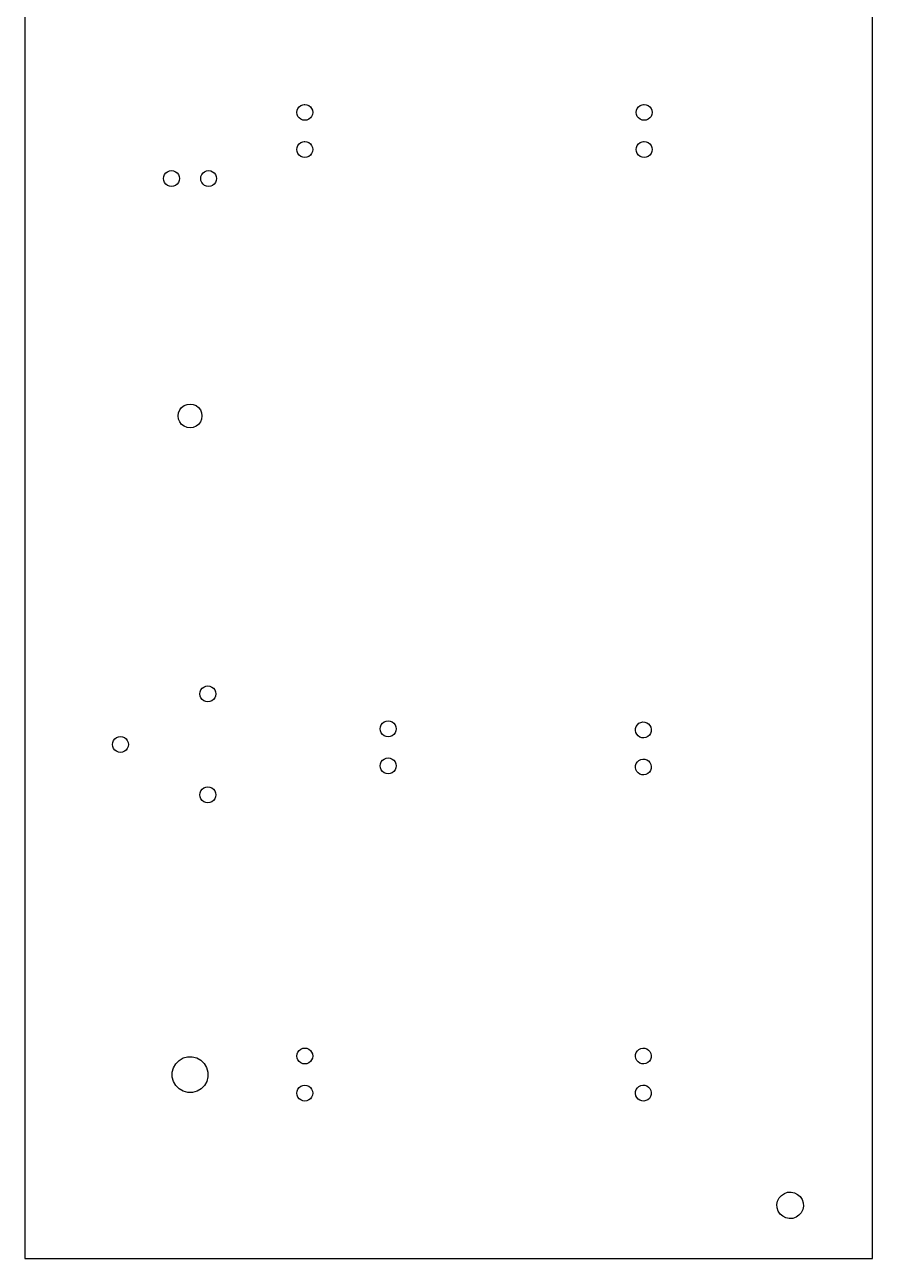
# Model space of a CAD drawing. Header units: millimetres. Extents: x -137 to 184, y -540 to -175.
# Drawn here: x -136.9 to 23.1, y -539.6 to -306.7 of the extents above; entities that cross this region are included whole.
import ezdxf

# ---------------------------------------------------------------- set-up
doc = ezdxf.new("R2010")
doc.units = ezdxf.units.MM
doc.layers.add('SectionCutEdges', color=7, linetype='Continuous')

msp = doc.modelspace()

# ---------------------------------------------------------------- linework, layer by layer
at = {"layer": 'SectionCutEdges'}
for p, q in [((-136.89, -174.57), (-136.89, -539.57)), ((23.11, -539.57), (23.11, -174.57)), ((-85.52, -323.27), (-85.47, -322.88)), ((-85.47, -323.66), (-85.52, -323.27)), ((-85.47, -322.88), (-85.32, -322.52)), ((-85.32, -324.02), (-85.47, -323.66)), ((-85.32, -322.52), (-85.08, -322.21)), ((-85.08, -322.21), (-84.77, -321.97)), ((-84.77, -321.97), (-84.41, -321.82)), ((-84.41, -321.82), (-84.16, -321.79)), ((-84.16, -321.79), (-84.02, -321.77)), ((-84.02, -321.77), (-83.63, -321.82)), ((-83.63, -321.82), (-83.27, -321.97)), ((-83.27, -321.97), (-82.96, -322.21)), ((-82.96, -322.21), (-82.72, -322.52)), ((-82.72, -322.52), (-82.57, -322.88)), ((-82.57, -323.66), (-82.72, -324.02)), ((-82.57, -322.88), (-82.52, -323.27)), ((-82.52, -323.27), (-82.57, -323.66)), ((-21.46, -323.27), (-21.41, -322.88)), ((-21.41, -323.66), (-21.46, -323.27)), ((-21.41, -322.88), (-21.26, -322.52)), ((-21.26, -324.02), (-21.41, -323.66)), ((-21.26, -322.52), (-21.02, -322.21)), ((-21.02, -322.21), (-20.71, -321.97)), ((-20.71, -321.97), (-20.35, -321.82)), ((-20.35, -321.82), (-20.1, -321.79)), ((-20.1, -321.79), (-19.96, -321.77)), ((-19.96, -321.77), (-19.57, -321.82)), ((-19.57, -321.82), (-19.21, -321.97)), ((-19.21, -321.97), (-18.9, -322.21)), ((-18.9, -322.21), (-18.66, -322.52)), ((-18.66, -322.52), (-18.51, -322.88)), ((-18.51, -323.66), (-18.66, -324.02)), ((-18.51, -322.88), (-18.46, -323.27)), ((-18.46, -323.27), (-18.51, -323.66)), ((-85.08, -324.33), (-85.32, -324.02)), ((-84.77, -324.57), (-85.08, -324.33)), ((-84.41, -324.72), (-84.77, -324.57)), ((-84.02, -324.77), (-84.41, -324.72)), ((-83.63, -324.72), (-84.02, -324.77)), ((-83.27, -324.57), (-83.63, -324.72)), ((-82.96, -324.33), (-83.27, -324.57)), ((-82.72, -324.02), (-82.96, -324.33)), ((-21.02, -324.33), (-21.26, -324.02)), ((-20.71, -324.57), (-21.02, -324.33)), ((-20.35, -324.72), (-20.71, -324.57)), ((-19.96, -324.77), (-20.35, -324.72)), ((-19.57, -324.72), (-19.96, -324.77)), ((-19.21, -324.57), (-19.57, -324.72)), ((-18.9, -324.33), (-19.21, -324.57)), ((-18.66, -324.02), (-18.9, -324.33)), ((-85.52, -330.27), (-85.47, -329.88)), ((-85.47, -330.66), (-85.52, -330.27)), ((-85.47, -329.88), (-85.32, -329.52)), ((-85.32, -329.52), (-85.08, -329.21)), ((-85.08, -329.21), (-84.77, -328.97)), ((-84.77, -328.97), (-84.41, -328.82)), ((-84.41, -328.82), (-84.16, -328.79)), ((-84.16, -328.79), (-84.02, -328.77)), ((-84.02, -328.77), (-83.63, -328.82)), ((-83.63, -328.82), (-83.27, -328.97)), ((-83.27, -328.97), (-82.96, -329.21)), ((-82.96, -329.21), (-82.72, -329.52)), ((-82.72, -329.52), (-82.57, -329.88)), ((-82.57, -329.88), (-82.52, -330.27)), ((-82.52, -330.27), (-82.57, -330.66)), ((-21.46, -330.27), (-21.41, -329.88)), ((-21.41, -330.66), (-21.46, -330.27)), ((-21.41, -329.88), (-21.26, -329.52)), ((-21.26, -329.52), (-21.02, -329.21)), ((-21.02, -329.21), (-20.71, -328.97)), ((-20.71, -328.97), (-20.35, -328.82)), ((-20.35, -328.82), (-20.1, -328.79)), ((-20.1, -328.79), (-19.96, -328.77)), ((-19.96, -328.77), (-19.57, -328.82)), ((-19.57, -328.82), (-19.21, -328.97)), ((-19.21, -328.97), (-18.9, -329.21)), ((-18.9, -329.21), (-18.66, -329.52)), ((-18.66, -329.52), (-18.51, -329.88)), ((-18.51, -329.88), (-18.46, -330.27)), ((-18.46, -330.27), (-18.51, -330.66)), ((-85.32, -331.02), (-85.47, -330.66)), ((-85.08, -331.33), (-85.32, -331.02)), ((-84.77, -331.57), (-85.08, -331.33)), ((-84.41, -331.72), (-84.77, -331.57)), ((-84.02, -331.77), (-84.41, -331.72)), ((-83.63, -331.72), (-84.02, -331.77)), ((-83.27, -331.57), (-83.63, -331.72)), ((-82.96, -331.33), (-83.27, -331.57)), ((-82.72, -331.02), (-82.96, -331.33)), ((-82.57, -330.66), (-82.72, -331.02)), ((-21.26, -331.02), (-21.41, -330.66)), ((-21.02, -331.33), (-21.26, -331.02)), ((-20.71, -331.57), (-21.02, -331.33)), ((-20.35, -331.72), (-20.71, -331.57)), ((-19.96, -331.77), (-20.35, -331.72)), ((-19.57, -331.72), (-19.96, -331.77)), ((-19.21, -331.57), (-19.57, -331.72)), ((-18.9, -331.33), (-19.21, -331.57)), ((-18.66, -331.02), (-18.9, -331.33)), ((-18.51, -330.66), (-18.66, -331.02)), ((-110.62, -335.38), (-110.47, -335.02)), ((-110.47, -335.02), (-110.23, -334.71)), ((-110.23, -334.71), (-109.92, -334.47)), ((-109.92, -334.47), (-109.56, -334.32)), ((-109.56, -334.32), (-109.17, -334.27)), ((-109.17, -334.27), (-108.78, -334.32)), ((-108.78, -334.32), (-108.42, -334.47)), ((-108.42, -334.47), (-108.11, -334.71)), ((-108.11, -334.71), (-107.87, -335.02)), ((-107.87, -335.02), (-107.72, -335.38)), ((-103.62, -335.38), (-103.47, -335.02)), ((-103.47, -335.02), (-103.23, -334.71)), ((-103.23, -334.71), (-102.92, -334.47)), ((-102.92, -334.47), (-102.56, -334.32)), ((-102.56, -334.32), (-102.17, -334.27)), ((-102.17, -334.27), (-101.78, -334.32)), ((-101.78, -334.32), (-101.42, -334.47)), ((-101.42, -334.47), (-101.11, -334.71)), ((-101.11, -334.71), (-100.87, -335.02)), ((-100.87, -335.02), (-100.72, -335.38)), ((-110.67, -335.77), (-110.62, -335.38)), ((-110.62, -336.15), (-110.67, -335.77)), ((-110.47, -336.52), (-110.62, -336.15)), ((-110.23, -336.83), (-110.47, -336.52)), ((-109.92, -337.07), (-110.23, -336.83)), ((-109.56, -337.22), (-109.92, -337.07)), ((-109.17, -337.27), (-109.56, -337.22)), ((-108.78, -337.22), (-109.17, -337.27)), ((-108.42, -337.07), (-108.78, -337.22)), ((-108.11, -336.83), (-108.42, -337.07)), ((-107.87, -336.52), (-108.11, -336.83)), ((-107.72, -336.15), (-107.87, -336.52)), ((-107.72, -335.38), (-107.67, -335.77)), ((-107.67, -335.77), (-107.72, -336.15)), ((-103.67, -335.77), (-103.62, -335.38)), ((-103.62, -336.15), (-103.67, -335.77)), ((-103.47, -336.52), (-103.62, -336.15)), ((-103.23, -336.83), (-103.47, -336.52)), ((-102.92, -337.07), (-103.23, -336.83)), ((-102.56, -337.22), (-102.92, -337.07)), ((-102.17, -337.27), (-102.56, -337.22)), ((-101.78, -337.22), (-102.17, -337.27)), ((-101.42, -337.07), (-101.78, -337.22)), ((-101.11, -336.83), (-101.42, -337.07)), ((-100.87, -336.52), (-101.11, -336.83)), ((-100.72, -336.15), (-100.87, -336.52)), ((-100.72, -335.38), (-100.67, -335.77)), ((-100.67, -335.77), (-100.72, -336.15)), ((-107.84, -379.98), (-107.62, -379.44)), ((-107.62, -379.44), (-107.26, -378.98)), ((-107.26, -378.98), (-106.8, -378.62)), ((-106.8, -378.62), (-106.25, -378.39)), ((-106.25, -378.39), (-105.67, -378.32)), ((-105.67, -378.32), (-105.09, -378.39)), ((-105.09, -378.39), (-104.55, -378.62)), ((-104.55, -378.62), (-104.08, -378.98)), ((-104.08, -378.98), (-103.72, -379.44)), ((-103.72, -379.44), (-103.5, -379.98)), ((-107.92, -380.57), (-107.84, -379.98)), ((-107.84, -381.15), (-107.92, -380.57)), ((-107.62, -381.69), (-107.84, -381.15)), ((-107.26, -382.16), (-107.62, -381.69)), ((-103.72, -381.69), (-104.08, -382.16)), ((-103.5, -381.15), (-103.72, -381.69)), ((-103.5, -379.98), (-103.42, -380.57)), ((-103.42, -380.57), (-103.5, -381.15)), ((-106.8, -382.51), (-107.26, -382.16)), ((-106.25, -382.74), (-106.8, -382.51)), ((-105.67, -382.82), (-106.25, -382.74)), ((-105.09, -382.74), (-105.67, -382.82)), ((-104.55, -382.51), (-105.09, -382.74)), ((-104.08, -382.16), (-104.55, -382.51)), ((-103.82, -433.04), (-103.77, -432.65)), ((-103.77, -433.43), (-103.82, -433.04)), ((-103.77, -432.65), (-103.62, -432.29)), ((-103.62, -432.29), (-103.38, -431.98)), ((-103.38, -431.98), (-103.07, -431.74)), ((-103.07, -431.74), (-102.71, -431.59)), ((-102.71, -431.59), (-102.32, -431.54)), ((-102.32, -431.54), (-101.93, -431.59)), ((-101.93, -431.59), (-101.57, -431.74)), ((-101.57, -431.74), (-101.26, -431.98)), ((-101.26, -431.98), (-101.02, -432.29)), ((-101.02, -432.29), (-100.87, -432.65)), ((-100.87, -432.65), (-100.82, -433.04)), ((-100.82, -433.04), (-100.87, -433.43)), ((-103.62, -433.79), (-103.77, -433.43)), ((-103.38, -434.1), (-103.62, -433.79)), ((-103.07, -434.34), (-103.38, -434.1)), ((-102.71, -434.49), (-103.07, -434.34)), ((-102.32, -434.54), (-102.71, -434.49)), ((-101.93, -434.49), (-102.32, -434.54)), ((-101.57, -434.34), (-101.93, -434.49)), ((-101.26, -434.1), (-101.57, -434.34)), ((-101.02, -433.79), (-101.26, -434.1)), ((-100.87, -433.43), (-101.02, -433.79)), ((-69.78, -439.62), (-69.73, -439.24)), ((-69.73, -440.01), (-69.78, -439.62)), ((-69.73, -439.24), (-69.58, -438.87)), ((-69.58, -440.37), (-69.73, -440.01)), ((-69.58, -438.87), (-69.34, -438.56)), ((-69.34, -438.56), (-69.03, -438.33)), ((-69.03, -438.33), (-68.67, -438.18)), ((-68.67, -438.18), (-68.28, -438.12)), ((-68.28, -438.12), (-67.9, -438.18)), ((-67.9, -438.18), (-67.53, -438.33)), ((-67.53, -438.33), (-67.22, -438.56)), ((-67.22, -438.56), (-66.98, -438.87)), ((-66.98, -438.87), (-66.83, -439.24)), ((-66.83, -440.01), (-66.98, -440.37)), ((-66.83, -439.24), (-66.78, -439.62)), ((-66.78, -439.62), (-66.83, -440.01)), ((-21.6, -439.93), (-21.58, -439.54)), ((-21.52, -440.31), (-21.6, -439.93)), ((-21.58, -439.54), (-21.45, -439.17)), ((-21.45, -439.17), (-21.23, -438.84)), ((-21.23, -438.84), (-20.94, -438.58)), ((-20.94, -438.58), (-20.59, -438.41)), ((-20.59, -438.41), (-20.21, -438.33)), ((-20.21, -438.33), (-19.82, -438.35)), ((-19.82, -438.35), (-19.44, -438.48)), ((-19.44, -438.48), (-19.12, -438.69)), ((-19.12, -438.69), (-18.86, -438.99)), ((-18.86, -438.99), (-18.69, -439.34)), ((-18.69, -439.34), (-18.61, -439.72)), ((-18.61, -439.72), (-18.63, -440.11)), ((-120.32, -442.57), (-120.27, -442.18)), ((-120.27, -442.18), (-120.12, -441.82)), ((-120.12, -441.82), (-119.88, -441.51)), ((-119.88, -441.51), (-119.57, -441.27)), ((-119.57, -441.27), (-119.21, -441.12)), ((-119.21, -441.12), (-118.82, -441.07)), ((-118.82, -441.07), (-118.43, -441.12)), ((-118.43, -441.12), (-118.07, -441.27)), ((-118.07, -441.27), (-117.76, -441.51)), ((-117.76, -441.51), (-117.52, -441.82)), ((-117.52, -441.82), (-117.37, -442.18)), ((-117.37, -442.18), (-117.32, -442.57)), ((-69.34, -440.69), (-69.58, -440.37)), ((-69.03, -440.92), (-69.34, -440.69)), ((-68.67, -441.07), (-69.03, -440.92)), ((-68.28, -441.12), (-68.67, -441.07)), ((-67.9, -441.07), (-68.28, -441.12)), ((-67.53, -440.92), (-67.9, -441.07)), ((-67.22, -440.69), (-67.53, -440.92)), ((-66.98, -440.37), (-67.22, -440.69)), ((-21.35, -440.66), (-21.52, -440.31)), ((-21.09, -440.96), (-21.35, -440.66)), ((-20.76, -441.17), (-21.09, -440.96)), ((-20.39, -441.3), (-20.76, -441.17)), ((-20, -441.32), (-20.39, -441.3)), ((-19.62, -441.24), (-20, -441.32)), ((-19.27, -441.07), (-19.62, -441.24)), ((-18.97, -440.81), (-19.27, -441.07)), ((-18.76, -440.48), (-18.97, -440.81)), ((-18.63, -440.11), (-18.76, -440.48)), ((-120.27, -442.95), (-120.32, -442.57)), ((-120.12, -443.32), (-120.27, -442.95)), ((-119.88, -443.63), (-120.12, -443.32)), ((-119.57, -443.87), (-119.88, -443.63)), ((-119.21, -444.02), (-119.57, -443.87)), ((-118.82, -444.07), (-119.21, -444.02)), ((-118.43, -444.02), (-118.82, -444.07)), ((-118.07, -443.87), (-118.43, -444.02)), ((-117.76, -443.63), (-118.07, -443.87)), ((-117.52, -443.32), (-117.76, -443.63)), ((-117.37, -442.95), (-117.52, -443.32)), ((-117.32, -442.57), (-117.37, -442.95)), ((-69.78, -446.62), (-69.73, -446.24)), ((-69.73, -447.01), (-69.78, -446.62)), ((-69.73, -446.24), (-69.58, -445.87)), ((-69.58, -447.37), (-69.73, -447.01)), ((-69.58, -445.87), (-69.34, -445.56)), ((-69.34, -445.56), (-69.03, -445.33)), ((-69.03, -445.33), (-68.67, -445.18)), ((-68.67, -445.18), (-68.28, -445.12)), ((-68.28, -445.12), (-67.9, -445.18)), ((-67.9, -445.18), (-67.53, -445.33)), ((-67.53, -445.33), (-67.22, -445.56)), ((-67.22, -445.56), (-66.98, -445.87)), ((-66.98, -445.87), (-66.83, -446.24)), ((-66.83, -447.01), (-66.98, -447.37)), ((-66.83, -446.24), (-66.78, -446.62)), ((-66.78, -446.62), (-66.83, -447.01)), ((-21.6, -446.93), (-21.58, -446.54)), ((-21.52, -447.31), (-21.6, -446.93)), ((-21.58, -446.54), (-21.45, -446.17)), ((-21.45, -446.17), (-21.23, -445.84)), ((-21.23, -445.84), (-20.94, -445.58)), ((-20.94, -445.58), (-20.59, -445.41)), ((-20.59, -445.41), (-20.21, -445.33)), ((-20.21, -445.33), (-19.82, -445.35)), ((-19.82, -445.35), (-19.44, -445.48)), ((-19.44, -445.48), (-19.12, -445.69)), ((-19.12, -445.69), (-18.86, -445.99)), ((-18.86, -445.99), (-18.69, -446.34)), ((-18.69, -446.34), (-18.61, -446.72)), ((-18.61, -446.72), (-18.63, -447.11)), ((-69.34, -447.69), (-69.58, -447.37)), ((-69.03, -447.92), (-69.34, -447.69)), ((-68.67, -448.07), (-69.03, -447.92)), ((-68.28, -448.12), (-68.67, -448.07)), ((-67.9, -448.07), (-68.28, -448.12)), ((-67.53, -447.92), (-67.9, -448.07)), ((-67.22, -447.69), (-67.53, -447.92)), ((-66.98, -447.37), (-67.22, -447.69)), ((-21.35, -447.66), (-21.52, -447.31)), ((-21.09, -447.96), (-21.35, -447.66)), ((-20.76, -448.17), (-21.09, -447.96)), ((-20.39, -448.3), (-20.76, -448.17)), ((-20, -448.32), (-20.39, -448.3)), ((-19.62, -448.24), (-20, -448.32)), ((-19.27, -448.07), (-19.62, -448.24)), ((-18.97, -447.81), (-19.27, -448.07)), ((-18.76, -447.48), (-18.97, -447.81)), ((-18.63, -447.11), (-18.76, -447.48)), ((-103.82, -452.09), (-103.77, -451.7)), ((-103.77, -451.7), (-103.62, -451.34)), ((-103.62, -451.34), (-103.38, -451.03)), ((-103.38, -451.03), (-103.07, -450.79)), ((-103.07, -450.79), (-102.71, -450.64)), ((-102.71, -450.64), (-102.32, -450.59)), ((-102.32, -450.59), (-101.93, -450.64)), ((-101.93, -450.64), (-101.57, -450.79)), ((-101.57, -450.79), (-101.26, -451.03)), ((-101.26, -451.03), (-101.02, -451.34)), ((-101.02, -451.34), (-100.87, -451.7)), ((-100.87, -451.7), (-100.82, -452.09)), ((-103.77, -452.48), (-103.82, -452.09)), ((-103.62, -452.84), (-103.77, -452.48)), ((-103.38, -453.15), (-103.62, -452.84)), ((-103.07, -453.39), (-103.38, -453.15)), ((-102.71, -453.54), (-103.07, -453.39)), ((-102.32, -453.59), (-102.71, -453.54)), ((-101.93, -453.54), (-102.32, -453.59)), ((-101.57, -453.39), (-101.93, -453.54)), ((-101.26, -453.15), (-101.57, -453.39)), ((-101.02, -452.84), (-101.26, -453.15)), ((-100.87, -452.48), (-101.02, -452.84)), ((-100.82, -452.09), (-100.87, -452.48)), ((-85.32, -500.63), (-85.08, -500.32)), ((-85.08, -500.32), (-84.77, -500.08)), ((-84.77, -500.08), (-84.41, -499.93)), ((-84.41, -499.93), (-84.02, -499.88)), ((-84.02, -499.88), (-83.63, -499.93)), ((-83.63, -499.93), (-83.27, -500.08)), ((-83.27, -500.08), (-82.96, -500.32)), ((-82.96, -500.32), (-82.72, -500.63)), ((-21.45, -500.72), (-21.23, -500.4)), ((-21.23, -500.4), (-20.94, -500.14)), ((-20.94, -500.14), (-20.59, -499.96)), ((-20.59, -499.96), (-20.21, -499.89)), ((-20.21, -499.89), (-19.82, -499.91)), ((-19.82, -499.91), (-19.44, -500.03)), ((-19.44, -500.03), (-19.12, -500.25)), ((-19.12, -500.25), (-18.86, -500.54)), ((-18.86, -500.54), (-18.69, -500.89)), ((-108.82, -503.61), (-108.38, -502.83)), ((-108.38, -502.83), (-107.76, -502.2)), ((-107.76, -502.2), (-107, -501.75)), ((-107, -501.75), (-106.14, -501.51)), ((-106.14, -501.51), (-105.25, -501.51)), ((-105.25, -501.51), (-104.39, -501.73)), ((-104.39, -501.73), (-103.62, -502.17)), ((-103.62, -502.17), (-102.99, -502.79)), ((-102.99, -502.79), (-102.54, -503.56)), ((-85.52, -501.38), (-85.47, -500.99)), ((-85.47, -501.77), (-85.52, -501.38)), ((-85.47, -500.99), (-85.32, -500.63)), ((-85.32, -502.13), (-85.47, -501.77)), ((-85.08, -502.44), (-85.32, -502.13)), ((-84.77, -502.68), (-85.08, -502.44)), ((-84.41, -502.83), (-84.77, -502.68)), ((-84.02, -502.88), (-84.41, -502.83)), ((-83.63, -502.83), (-84.02, -502.88)), ((-83.27, -502.68), (-83.63, -502.83)), ((-82.96, -502.44), (-83.27, -502.68)), ((-82.72, -502.13), (-82.96, -502.44)), ((-82.72, -500.63), (-82.57, -500.99)), ((-82.57, -501.77), (-82.72, -502.13)), ((-82.57, -500.99), (-82.52, -501.38)), ((-82.52, -501.38), (-82.57, -501.77)), ((-21.6, -501.48), (-21.58, -501.09)), ((-21.52, -501.87), (-21.6, -501.48)), ((-21.58, -501.09), (-21.45, -500.72)), ((-21.35, -502.22), (-21.52, -501.87)), ((-21.09, -502.51), (-21.35, -502.22)), ((-20.76, -502.73), (-21.09, -502.51)), ((-20.39, -502.85), (-20.76, -502.73)), ((-20, -502.88), (-20.39, -502.85)), ((-19.62, -502.8), (-20, -502.88)), ((-19.27, -502.63), (-19.62, -502.8)), ((-18.97, -502.37), (-19.27, -502.63)), ((-18.76, -502.04), (-18.97, -502.37)), ((-18.63, -501.67), (-18.76, -502.04)), ((-18.69, -500.89), (-18.61, -501.28)), ((-18.61, -501.28), (-18.63, -501.67)), ((-109.04, -504.46), (-108.82, -503.61)), ((-109.04, -505.35), (-109.04, -504.46)), ((-102.54, -503.56), (-102.3, -504.41)), ((-102.3, -504.41), (-102.3, -505.3)), ((-108.8, -506.21), (-109.04, -505.35)), ((-108.35, -506.97), (-108.8, -506.21)), ((-107.72, -507.6), (-108.35, -506.97)), ((-106.95, -508.03), (-107.72, -507.6)), ((-103.58, -507.56), (-104.34, -508.01)), ((-102.96, -506.93), (-103.58, -507.56)), ((-102.52, -506.16), (-102.96, -506.93)), ((-102.3, -505.3), (-102.52, -506.16)), ((-85.32, -507.63), (-85.08, -507.32)), ((-85.08, -507.32), (-84.77, -507.08)), ((-84.77, -507.08), (-84.41, -506.93)), ((-84.41, -506.93), (-84.02, -506.88)), ((-84.02, -506.88), (-83.63, -506.93)), ((-83.63, -506.93), (-83.27, -507.08)), ((-83.27, -507.08), (-82.96, -507.32)), ((-82.96, -507.32), (-82.72, -507.63)), ((-21.45, -507.72), (-21.23, -507.4)), ((-21.23, -507.4), (-20.94, -507.14)), ((-20.94, -507.14), (-20.59, -506.96)), ((-20.59, -506.96), (-20.21, -506.89)), ((-20.21, -506.89), (-19.82, -506.91)), ((-19.82, -506.91), (-19.44, -507.03)), ((-19.44, -507.03), (-19.12, -507.25)), ((-19.12, -507.25), (-18.86, -507.54)), ((-18.86, -507.54), (-18.69, -507.89)), ((-106.09, -508.26), (-106.95, -508.03)), ((-105.2, -508.25), (-106.09, -508.26)), ((-104.34, -508.01), (-105.2, -508.25)), ((-85.52, -508.38), (-85.47, -507.99)), ((-85.47, -508.77), (-85.52, -508.38)), ((-85.47, -507.99), (-85.32, -507.63)), ((-85.32, -509.13), (-85.47, -508.77)), ((-85.08, -509.44), (-85.32, -509.13)), ((-84.77, -509.68), (-85.08, -509.44)), ((-84.41, -509.83), (-84.77, -509.68)), ((-84.02, -509.88), (-84.41, -509.83)), ((-83.63, -509.83), (-84.02, -509.88)), ((-83.27, -509.68), (-83.63, -509.83)), ((-82.96, -509.44), (-83.27, -509.68)), ((-82.72, -509.13), (-82.96, -509.44)), ((-82.72, -507.63), (-82.57, -507.99)), ((-82.57, -508.77), (-82.72, -509.13)), ((-82.57, -507.99), (-82.52, -508.38)), ((-82.52, -508.38), (-82.57, -508.77)), ((-21.6, -508.48), (-21.58, -508.09)), ((-21.52, -508.87), (-21.6, -508.48)), ((-21.58, -508.09), (-21.45, -507.72)), ((-21.35, -509.22), (-21.52, -508.87)), ((-21.09, -509.51), (-21.35, -509.22)), ((-20.76, -509.73), (-21.09, -509.51)), ((-20.39, -509.85), (-20.76, -509.73)), ((-20, -509.88), (-20.39, -509.85)), ((-19.62, -509.8), (-20, -509.88)), ((-19.27, -509.63), (-19.62, -509.8)), ((-18.97, -509.37), (-19.27, -509.63)), ((-18.76, -509.04), (-18.97, -509.37)), ((-18.63, -508.67), (-18.76, -509.04)), ((-18.69, -507.89), (-18.61, -508.28)), ((-18.61, -508.28), (-18.63, -508.67)), ((5.24, -528.76), (5.53, -528.17)), ((5.53, -528.17), (5.96, -527.68)), ((5.96, -527.68), (6.51, -527.32)), ((6.51, -527.32), (7.12, -527.11)), ((7.12, -527.11), (7.78, -527.07)), ((7.78, -527.07), (8.42, -527.2)), ((8.42, -527.2), (9, -527.49)), ((9, -527.49), (9.49, -527.92)), ((9.49, -527.92), (9.85, -528.46)), ((9.85, -528.46), (10.06, -529.08)), ((5.11, -529.4), (5.24, -528.76)), ((5.16, -530.05), (5.11, -529.4)), ((5.36, -530.67), (5.16, -530.05)), ((5.73, -531.21), (5.36, -530.67)), ((9.97, -530.37), (9.69, -530.96)), ((10.1, -529.73), (9.97, -530.37)), ((10.06, -529.08), (10.1, -529.73)), ((6.22, -531.64), (5.73, -531.21)), ((6.8, -531.93), (6.22, -531.64)), ((7.44, -532.06), (6.8, -531.93)), ((8.09, -532.02), (7.44, -532.06)), ((8.71, -531.81), (8.09, -532.02)), ((9.25, -531.45), (8.71, -531.81)), ((9.69, -530.96), (9.25, -531.45)), ((-136.89, -539.57), (23.11, -539.57))]:
    msp.add_line(p, q, dxfattribs=at)

doc.saveas('drawing.dxf')
